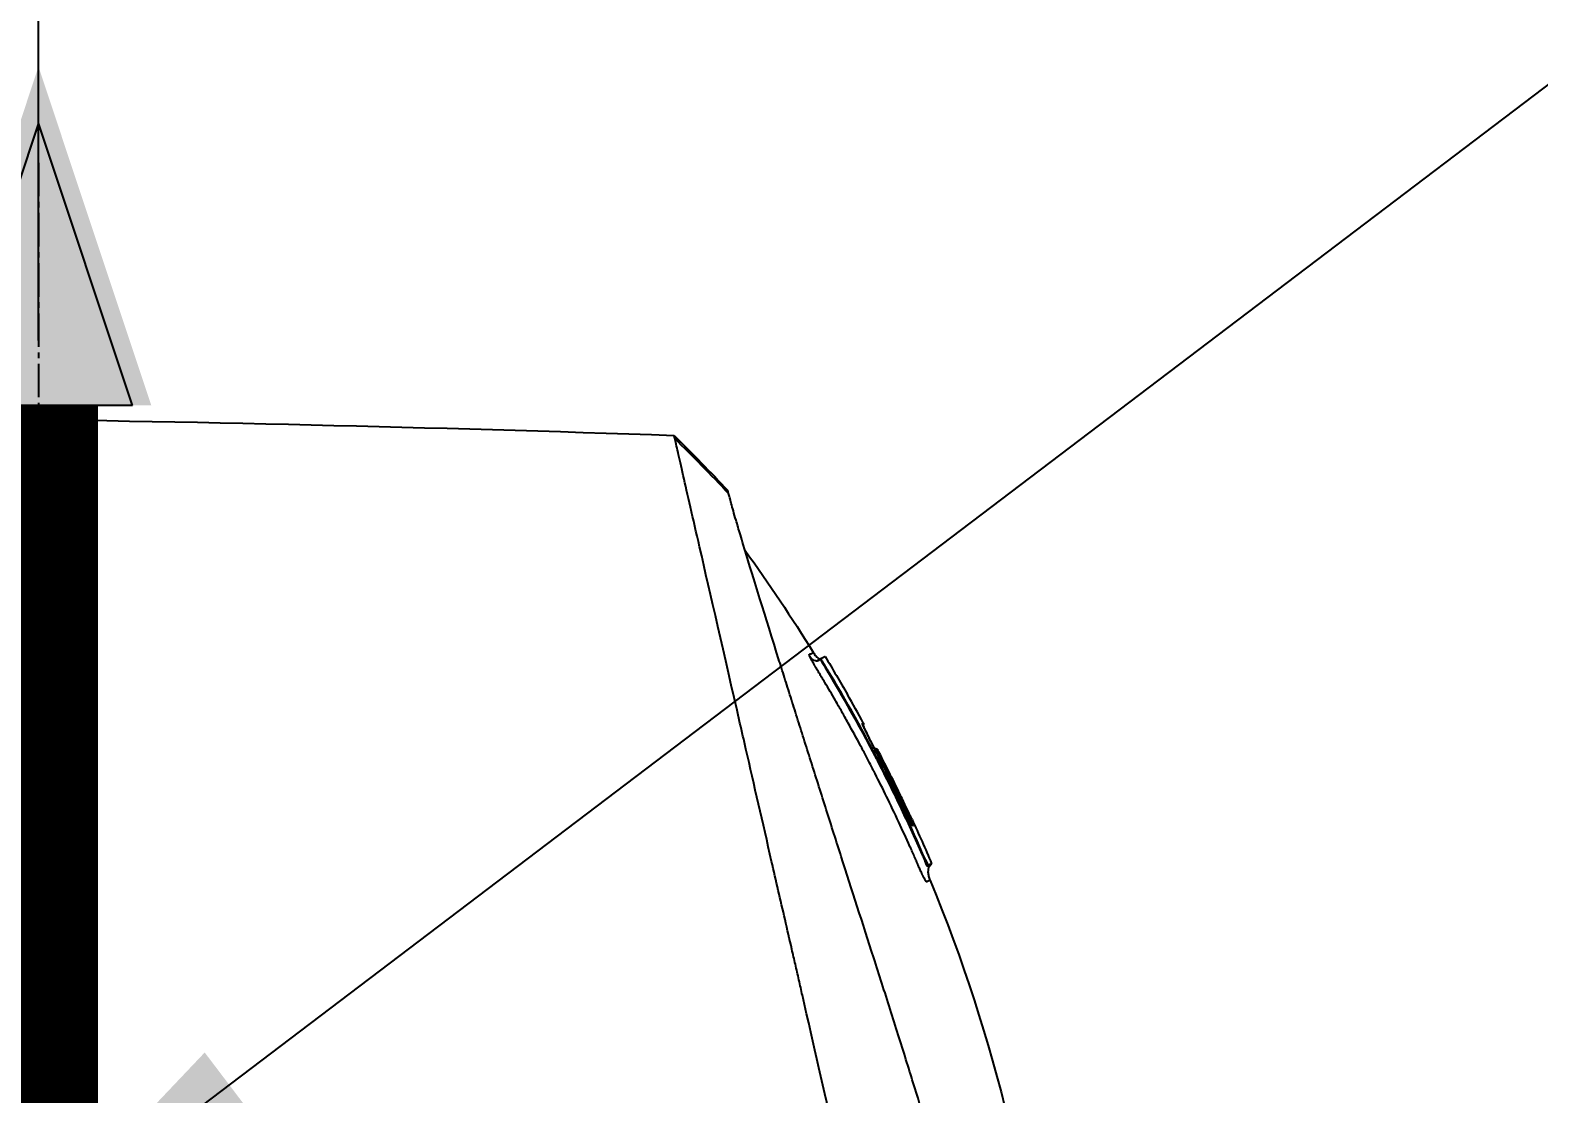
# Model space of a CAD drawing. Header units: millimetres. Extents: x 0 to 4378, y 0 to 2376.
# Drawn here: x 1533.9 to 1610.2, y 1706.3 to 1760 of the extents above; entities that cross this region are included whole.
import ezdxf

# ---------------------------------------------------------------- set-up
doc = ezdxf.new("R2010")
doc.units = ezdxf.units.MM
doc.header["$LTSCALE"] = 0.2
doc.linetypes.add('CENTER2', pattern=[1.125, 0.75, -0.125, 0.125, -0.125])
doc.layers.add('02_Center Line', color=1, linetype='CENTER2')
doc.layers.add('12_Before Rev.Num.', color=5, linetype='Continuous')
doc.styles.add('Rainbow-5.0 Style', font='malgunsl.ttf')
doc.dimstyles.new('Rainbow-5.0 Style', dxfattribs={"dimtxt": 4, "dimasz": 2.5, "dimexe": 1, "dimexo": 1, "dimgap": 1, "dimtad": 1, "dimdsep": 46, "dimtxsty": 'Rainbow-5.0 Style', "dimcen": 0, "dimclrd": 251, "dimclre": 251, "dimclrt": 7, "dimazin": 3, "dimtp": 0.1, "dimtm": 0.1, "dimtfac": 0.61, "dimtmove": 0, "dimatfit": 3, "dimfxl": 1, "dimlwd": -1, "dimlwe": -1, "dimarcsym": 1})

# ---------------------------------------------------------------- blocks, each defined once
blk = doc.blocks.new('*D123')
at = {"color": 251, "linetype": 'ByBlock', "transparency": 16777216}
for p, q in [((1437.646, 1733.632), (1437.646, 1816.218)), ((1534.346, 1744.324), (1534.346, 1816.218)), ((1447.646, 1812.218), (1524.346, 1812.218))]:
    blk.add_line(p, q, dxfattribs=at)
at = {"color": 251, "transparency": 16777216}
for points in [[(1447.646, 1813.885), (1447.646, 1810.551), (1437.646, 1812.218)], [(1524.346, 1813.885), (1524.346, 1810.551), (1534.346, 1812.218)]]:
    blk.add_solid(points, dxfattribs=at)
at = {"layer": 'Defpoints', "color": 0, "transparency": 16777216}
for p in [(1534.346, 1812.218), (1534.346, 1740.324), (1437.646, 1729.632)]:
    blk.add_point(p, dxfattribs=at)
at = {"color": 7, "transparency": 16777216, "insert": (1485.996, 1824.49), "char_height": 16, "attachment_point": 5, "style": 'Rainbow-5.0 Style'}
blk.add_mtext('96.7', dxfattribs=at)
blk = doc.blocks.new('*D124')
at = {"color": 251, "linetype": 'ByBlock', "transparency": 16777216}
for p, q in [((1534.346, 1744.324), (1534.346, 1816.218)), ((1645.046, 1633.624), (1645.046, 1816.218)), ((1544.346, 1812.218), (1635.046, 1812.218))]:
    blk.add_line(p, q, dxfattribs=at)
at = {"color": 251, "transparency": 16777216}
for points in [[(1544.346, 1813.885), (1544.346, 1810.551), (1534.346, 1812.218)], [(1635.046, 1813.885), (1635.046, 1810.551), (1645.046, 1812.218)]]:
    blk.add_solid(points, dxfattribs=at)
at = {"layer": 'Defpoints', "color": 0, "transparency": 16777216}
for p in [(1645.046, 1812.218), (1534.346, 1740.324), (1645.046, 1629.624)]:
    blk.add_point(p, dxfattribs=at)
at = {"color": 7, "transparency": 16777216, "insert": (1589.696, 1824.539), "char_height": 16, "attachment_point": 5, "style": 'Rainbow-5.0 Style'}
blk.add_mtext('110.7', dxfattribs=at)
blk = doc.blocks.new('A$C51789057')
for p, q in [((-75.827, 1134.324), (-75.827, 1134.324)), ((-71.16, 1126.012), (-71.194, 1125.979)), ((-71.193, 1125.979), (-71.16, 1126.013)), ((-71.159, 1126.012), (-71.193, 1125.978)), ((-71.022, 1125.743), (-71.048, 1125.717)), ((-65.912, 1115.794), (-65.884, 1115.822)), ((-65.793, 1115.507), (-65.745, 1115.554)), ((-65.569, 1115.626), (-65.616, 1115.578))]:
    blk.add_line(p, q)
blk.add_arc((-140.536, 1083.654), 81.396, 27.65781, 27.6579)
for centre, major_axis, ratio, start_param, end_param in [((-95.548, 1098.678), (-32.06, 52.728), 0.606634, 5.046093, 5.111834), ((-136.088, 1097.608), (66.267, 26.567), 0.000112, 6.272745, 6.2832), ((-141.201, 1083.3), (18.163, 80.221), 1, 5.435142, 5.455116), ((-137.797, 1095.152), (68.777, 27.589), 0.000111, 6.247961, 6.272996), ((-68.433, 1121.336), (-0.0464, 0.0886), 0.999417, 4.712389, 6.054137), ((-68.348, 1121.345), (-0.128, 0.063), 0.595358, 5.762787, 5.82253), ((-68.347, 1121.345), (-0.128, 0.063), 0.594731, 5.762808, 5.802653), ((-138.546, 1093.276), (70.244, 28.123), 0.00011, 6.248683, 6.273238), ((-140.538, 1083.654), (29.957, 75.794), 1, 5.539461, 5.570301), ((-139.872, 1083.87), (5.444, 80.505), 1, 5.210306, 5.260232), ((-140.169, 1083.788), (-7.051, -80.753), 1, 2.08764, 2.137382), ((-140.783, 1087.786), (74.351, 29.794), 0.000117, 6.228758, 6.247556), ((-65.865, 1115.83), (-0.119, 0.275), 0.0684, 1.569103, 3.139896)]:
    blk.add_ellipse(centre, major_axis=major_axis, ratio=ratio, start_param=start_param, end_param=end_param)
for points in [[(-151.974, 1138.175), (-127.511, 1138.421), (-103.035, 1138.117), (-78.586, 1137.265)], [(-78.586, 1137.265), (-77.658, 1136.355), (-76.751, 1135.424), (-75.864, 1134.474)], [(-74.998, 1131.454), (-73.785, 1129.776), (-72.631, 1128.052), (-71.544, 1126.289)], [(-71.246, 1125.928), (-71.44, 1125.781), (-71.582, 1125.912), (-71.723, 1126.102)], [(-71.201, 1125.971), (-71.2, 1125.971), (-71.2, 1125.971), (-71.199, 1125.971)], [(-71.201, 1125.971), (-71.2, 1125.971), (-71.2, 1125.971), (-71.199, 1125.971)], [(-71.193, 1125.979), (-71.194, 1125.979), (-71.194, 1125.979), (-71.194, 1125.979)], [(-71.192, 1125.97), (-71.191, 1125.97), (-71.191, 1125.97), (-71.191, 1125.97)], [(-71.192, 1125.97), (-71.191, 1125.97), (-71.191, 1125.97), (-71.191, 1125.97)], [(-71.16, 1126.013), (-71.16, 1126.013), (-71.16, 1126.013), (-71.16, 1126.012)], [(-70.955, 1126.094), (-70.569, 1125.46), (-70.191, 1124.82), (-69.822, 1124.175)], [(-71.244, 1125.929), (-71.245, 1125.929), (-71.246, 1125.928), (-71.246, 1125.928)], [(-69.822, 1124.175), (-69.818, 1124.168), (-69.815, 1124.16), (-69.813, 1124.152)], [(-69.062, 1122.724), (-69.055, 1122.71), (-69.051, 1122.693), (-69.052, 1122.676)], [(-68.447, 1121.435), (-68.445, 1121.436), (-68.444, 1121.436), (-68.442, 1121.437)], [(-68.446, 1121.435), (-68.445, 1121.436), (-68.444, 1121.436), (-68.443, 1121.436)], [(-68.313, 1121.153), (-68.313, 1121.153), (-68.313, 1121.153), (-68.313, 1121.153)], [(-68.249, 1121.183), (-68.251, 1121.183), (-68.28, 1121.168), (-68.312, 1121.151)], [(-66.561, 1117.861), (-66.219, 1117.121), (-65.888, 1116.376), (-65.569, 1115.626)], [(-66.542, 1117.536), (-66.543, 1117.537), (-66.543, 1117.539), (-66.544, 1117.54)], [(-65.569, 1115.626), (-65.569, 1115.626), (-65.628, 1115.602), (-65.745, 1115.554)]]:
    blk.add_open_spline(points, degree=3)
for points, knots in [([(-151.974, 1138.175), (-151.974, 1138.175), (-151.909, 1138.111), (-151.656, 1137.857), (-151.466, 1137.668), (-150.721, 1136.922), (-149.992, 1136.193), (-148.808, 1135.009), (-148.53, 1134.731), (-147.905, 1134.106), (-147.554, 1133.755), (-146.205, 1132.406), (-145.108, 1131.31), (-143.611, 1129.812), (-143.292, 1129.493), (-142.218, 1128.419), (-141.441, 1127.642), (-139.78, 1125.981), (-138.892, 1125.094), (-137.511, 1123.712), (-137.033, 1123.234), (-136.049, 1122.251), (-135.543, 1121.744), (-134.501, 1120.702), (-133.964, 1120.166), (-132.271, 1118.473), (-131.096, 1117.297), (-129.287, 1115.488), (-128.661, 1114.862), (-127.375, 1113.577), (-126.715, 1112.917), (-125.361, 1111.562), (-124.666, 1110.868), (-123.613, 1109.814), (-123.256, 1109.457), (-122.153, 1108.354), (-121.404, 1107.605), (-119.024, 1105.225), (-117.382, 1103.583), (-115.334, 1101.535), (-114.932, 1101.133), (-113.992, 1100.194), (-113.455, 1099.656), (-112.563, 1098.764), (-112.236, 1098.438), (-111.802, 1098.004), (-111.74, 1097.941), (-111.601, 1097.802), (-111.529, 1097.73), (-111.204, 1097.405), (-111.009, 1097.21), (-110.656, 1096.858), (-110.56, 1096.761), (-110.274, 1096.476), (-110.128, 1096.329), (-109.819, 1096.02), (-109.666, 1095.868), (-109.414, 1095.615), (-109.313, 1095.514), (-109.123, 1095.324), (-109.041, 1095.243), (-108.844, 1095.046), (-108.738, 1094.94), (-108.54, 1094.741), (-108.45, 1094.652), (-107.094, 1093.296), (-105.83, 1092.031), (-103.762, 1089.963), (-102.957, 1089.158), (-101.387, 1087.589), (-100.622, 1086.823), (-99.491, 1085.693), (-99.124, 1085.325), (-98.023, 1084.224), (-97.292, 1083.493), (-93.831, 1080.032), (-91.16, 1077.362), (-88.463, 1074.664), (-88.326, 1074.527), (-88.053, 1074.254), (-87.918, 1074.119), (-87.647, 1073.848), (-87.512, 1073.713), (-87.271, 1073.473), (-87.164, 1073.366), (-86.512, 1072.714), (-85.972, 1072.173), (-85.288, 1071.489), (-85.137, 1071.338), (-84.856, 1071.058), (-84.727, 1070.928), (-84.466, 1070.668), (-84.336, 1070.538), (-84.041, 1070.243), (-83.877, 1070.078), (-83.557, 1069.758), (-83.402, 1069.603), (-83.073, 1069.275), (-82.901, 1069.102), (-82.651, 1068.852), (-82.572, 1068.774), (-82.383, 1068.584), (-82.271, 1068.472), (-82.029, 1068.231), (-81.9, 1068.101), (-81.585, 1067.786), (-81.399, 1067.601), (-81.019, 1067.221), (-80.825, 1067.027), (-80.242, 1066.443), (-79.857, 1066.058), (-79.388, 1065.59), (-79.3, 1065.501), (-79.071, 1065.273), (-78.933, 1065.134), (-78.647, 1064.848), (-78.501, 1064.702), (-78.201, 1064.402), (-78.046, 1064.248), (-77.741, 1063.943), (-77.591, 1063.792), (-77.298, 1063.499), (-77.156, 1063.357), (-76.74, 1062.941), (-76.47, 1062.671), (-75.956, 1062.157), (-75.711, 1061.913), (-75.247, 1061.449), (-75.027, 1061.229), (-74.411, 1060.613), (-74.027, 1060.229), (-73.341, 1059.543), (-73.035, 1059.236), (-72.491, 1058.692), (-72.25, 1058.451), (-71.823, 1058.025), (-71.635, 1057.836), (-71.38, 1057.581), (-71.304, 1057.506), (-71.093, 1057.294), (-70.963, 1057.164), (-70.626, 1056.828), (-70.437, 1056.638), (-70.027, 1056.228), (-69.84, 1056.041), (-69.653, 1055.854), (-69.606, 1055.807), (-69.559, 1055.761), (-69.548, 1055.749), (-69.532, 1055.734), (-69.529, 1055.73), (-69.529, 1055.73)], [-21.001083, -21.001083, -21.001083, -21.001083, -20.328863, -20.328863, -19.655828, -19.655828, -18.308332, -18.308332, -17.924512, -17.924512, -17.485993, -17.485993, -16.316696, -16.316696, -16.006668, -16.006668, -15.296307, -15.296307, -14.534305, -14.534305, -14.139555, -14.139555, -13.730091, -13.730091, -13.30546, -13.30546, -12.401825, -12.401825, -11.929878, -11.929878, -11.437802, -11.437802, -10.9252, -10.9252, -10.663362, -10.663362, -10.117833, -10.117833, -8.934625, -8.934625, -8.645977, -8.645977, -8.260408, -8.260408, -8.006475, -8.006475, -7.961161, -7.961161, -7.91407, -7.91407, -7.778509, -7.778509, -7.724161, -7.724161, -7.666804, -7.666804, -7.602838, -7.602838, -7.565627, -7.565627, -7.532521, -7.532521, -7.488032, -7.488032, -7.450837, -7.450837, -6.924212, -6.924212, -6.587553, -6.587553, -6.265466, -6.265466, -6.109966, -6.109966, -5.79866, -5.79866, -4.627003, -4.627003, -4.564096, -4.564096, -4.501625, -4.501625, -4.439084, -4.439084, -4.389917, -4.389917, -4.135415, -4.135415, -4.06302, -4.06302, -4.00074, -4.00074, -3.938004, -3.938004, -3.858125, -3.858125, -3.782258, -3.782258, -3.697501, -3.697501, -3.658476, -3.658476, -3.601749, -3.601749, -3.53559, -3.53559, -3.439968, -3.439968, -3.337887, -3.337887, -3.131131, -3.131131, -3.082568, -3.082568, -3.005474, -3.005474, -2.922888, -2.922888, -2.834293, -2.834293, -2.74619, -2.74619, -2.661641, -2.661641, -2.496608, -2.496608, -2.34096, -2.34096, -2.194458, -2.194458, -1.921626, -1.921626, -1.681164, -1.681164, -1.470918, -1.470918, -1.287493, -1.287493, -1.207074, -1.207074, -1.056347, -1.056347, -0.792008, -0.792008, -0.395398, -0.395398, -0.197631, -0.197631, -0.099394, -0.099394, -0.0004, -0.0004, -0.0004, -0.0004]), ([(-78.548, 1137.102), (-78.549, 1137.104), (-78.549, 1137.108), (-78.551, 1137.115), (-78.552, 1137.118), (-78.554, 1137.128), (-78.555, 1137.134), (-78.56, 1137.152), (-78.562, 1137.163), (-78.569, 1137.194), (-78.573, 1137.211), (-78.582, 1137.251), (-78.586, 1137.265), (-78.586, 1137.265)], [0.000006, 0.000006, 0.000006, 0.000006, 0.0077656, 0.0077656, 0.0144608, 0.0144608, 0.0278513, 0.0278513, 0.0546324, 0.0546324, 0.1081958, 0.1081958, 0.211017, 0.211017, 0.211017, 0.211017]), ([(-65.422, 1079.811), (-65.542, 1080.345), (-65.657, 1080.863), (-65.915, 1081.996), (-66.056, 1082.595), (-66.331, 1083.778), (-66.615, 1085.09), (-67.239, 1087.751), (-67.399, 1088.411), (-67.599, 1089.3), (-67.652, 1089.54), (-67.76, 1090.025), (-67.82, 1090.29), (-67.964, 1090.917), (-68.052, 1091.297), (-68.167, 1091.798), (-68.197, 1091.927), (-68.334, 1092.529), (-68.446, 1093.022), (-68.742, 1094.311), (-68.927, 1095.117), (-69.931, 1099.499), (-70.962, 1103.944), (-72.157, 1109.235), (-72.215, 1109.492), (-72.336, 1110.022), (-72.397, 1110.287), (-72.515, 1110.799), (-72.574, 1111.052), (-72.865, 1112.309), (-73.093, 1113.3), (-73.43, 1114.772), (-73.542, 1115.262), (-74.105, 1117.713), (-74.541, 1119.613), (-75.055, 1121.861), (-75.155, 1122.298), (-76.058, 1126.244), (-76.749, 1129.257), (-77.631, 1133.101), (-77.91, 1134.314), (-78.226, 1135.706), (-78.313, 1136.094), (-78.456, 1136.718), (-78.514, 1136.957), (-78.548, 1137.102)], [0, 0, 0, 0, 0.224226, 0.224226, 0.438481, 0.438481, 0.643813, 0.643813, 0.718212, 0.718212, 0.74576, 0.74576, 0.776284, 0.776284, 0.820204, 0.820204, 0.834927, 0.834927, 0.896521, 0.896521, 0.995652, 0.995652, 1.428405, 1.428405, 1.450296, 1.450296, 1.471663, 1.471663, 1.492327, 1.492327, 1.574835, 1.574835, 1.616316, 1.616316, 1.784634, 1.784634, 1.826029, 1.826029, 2.164003, 2.164003, 2.373598, 2.373598, 2.479923, 2.479923, 2.586935, 2.586935, 2.586935, 2.586935]), ([(-152.164, 1136.385), (-152.164, 1136.385), (-152.164, 1136.385), (-151.403, 1135.623), (-150.959, 1135.18), (-150.225, 1134.446), (-150.052, 1134.273), (-148.408, 1132.628), (-146.353, 1130.574), (-143.271, 1127.492), (-142.56, 1126.781), (-140.082, 1124.303), (-138.203, 1122.424), (-135.199, 1119.42), (-134.121, 1118.342), (-131.858, 1116.079), (-130.668, 1114.888), (-128.15, 1112.371), (-126.819, 1111.04), (-124.014, 1108.235), (-122.536, 1106.757), (-120.275, 1104.495), (-119.5, 1103.72), (-117.419, 1101.64), (-116.109, 1100.33), (-114.481, 1098.702), (-114.156, 1098.376), (-113.622, 1097.842), (-113.424, 1097.645), (-113.014, 1097.234), (-112.855, 1097.076), (-112.514, 1096.735), (-112.334, 1096.555), (-111.998, 1096.218), (-111.842, 1096.062), (-111.404, 1095.624), (-111.123, 1095.343), (-110.763, 1094.983), (-110.684, 1094.905), (-110.514, 1094.735), (-110.425, 1094.645), (-110.115, 1094.335), (-109.961, 1094.181), (-109.362, 1093.582), (-108.953, 1093.174), (-106.898, 1091.118), (-105.24, 1089.461), (-102.837, 1087.057), (-102.076, 1086.297), (-99.862, 1084.083), (-98.415, 1082.635), (-95.674, 1079.894), (-94.375, 1078.595), (-92.507, 1076.728), (-91.924, 1076.144), (-90.214, 1074.434), (-89.099, 1073.32), (-86.997, 1071.217), (-86.005, 1070.225), (-84.145, 1068.365), (-83.271, 1067.491), (-82.032, 1066.253), (-81.646, 1065.866), (-80.91, 1065.13), (-80.559, 1064.779), (-79.567, 1063.787), (-78.944, 1063.165), (-77.82, 1062.04), (-77.313, 1061.533), (-75.983, 1060.203), (-75.206, 1059.426), (-74.259, 1058.479), (-74.013, 1058.233), (-73.374, 1057.594), (-73.01, 1057.23), (-72.214, 1056.434), (-71.846, 1056.066), (-71.534, 1055.754), (-71.479, 1055.699), (-71.362, 1055.582), (-71.309, 1055.529), (-71.237, 1055.457), (-71.22, 1055.44), (-71.22, 1055.44)], [-15.738203, -15.738203, -15.738203, -15.738203, -14.793481, -14.793481, -14.173934, -14.173934, -13.996984, -13.996984, -12.579476, -12.579476, -12.176243, -12.176243, -11.215253, -11.215253, -10.695697, -10.695697, -10.142358, -10.142358, -9.539575, -9.539575, -8.883963, -8.883963, -8.543526, -8.543526, -7.972636, -7.972636, -7.829924, -7.829924, -7.73886, -7.73886, -7.680875, -7.680875, -7.616244, -7.616244, -7.560081, -7.560081, -7.459116, -7.459116, -7.430908, -7.430908, -7.397967, -7.397967, -7.318024, -7.318024, -7.146824, -7.146824, -6.455961, -6.455961, -6.135134, -6.135134, -5.518203, -5.518203, -4.951279, -4.951279, -4.691225, -4.691225, -4.182012, -4.182012, -3.710062, -3.710062, -3.272291, -3.272291, -3.069642, -3.069642, -2.879581, -2.879581, -2.522736, -2.522736, -2.208798, -2.208798, -1.659444, -1.659444, -1.453529, -1.453529, -1.091939, -1.091939, -0.546675, -0.546675, -0.410051, -0.410051, -0.205023, -0.205023, 0, 0, 0, 0]), ([(-75.827, 1134.324), (-75.85, 1134.416), (-75.862, 1134.466), (-75.864, 1134.473), (-75.864, 1134.474), (-75.864, 1134.474), (-75.864, 1134.474)], [0.0004854, 0.0004854, 0.0004854, 0.0004854, 0.914072, 0.914072, 0.914072, 0.9966486, 0.9966486, 0.9966486, 0.9966486]), ([(-61.893, 1089.644), (-62.081, 1090.25), (-62.277, 1090.887), (-62.683, 1092.201), (-62.894, 1092.882), (-63.544, 1094.986), (-64.002, 1096.47), (-64.794, 1099.034), (-65.118, 1100.084), (-65.536, 1101.439), (-65.626, 1101.728), (-65.758, 1102.156), (-65.803, 1102.303), (-66.066, 1103.156), (-66.286, 1103.868), (-66.623, 1104.955), (-66.743, 1105.344), (-66.995, 1106.155), (-67.125, 1106.571), (-67.391, 1107.416), (-67.527, 1107.848), (-67.804, 1108.716), (-67.943, 1109.152), (-68.22, 1110.015), (-68.358, 1110.445), (-69.058, 1112.618), (-69.605, 1114.327), (-70.26, 1116.379), (-70.385, 1116.771), (-70.766, 1117.967), (-71.019, 1118.76), (-71.512, 1120.312), (-71.753, 1121.073), (-72.102, 1122.174), (-72.215, 1122.532), (-72.437, 1123.234), (-72.546, 1123.578), (-72.758, 1124.25), (-72.863, 1124.583), (-73.068, 1125.235), (-73.171, 1125.562), (-73.313, 1126.015), (-73.359, 1126.16), (-74.105, 1128.539), (-74.676, 1130.383), (-75.139, 1131.922), (-75.188, 1132.085), (-75.316, 1132.512), (-75.389, 1132.761), (-75.552, 1133.32), (-75.632, 1133.601), (-75.725, 1133.937), (-75.751, 1134.035), (-75.796, 1134.201), (-75.813, 1134.27), (-75.827, 1134.324)], [0.00002, 0.00002, 0.00002, 0.00002, 0.259158, 0.259158, 0.518708, 0.518708, 1.038075, 1.038075, 1.384705, 1.384705, 1.477831, 1.477831, 1.526561, 1.526561, 1.759973, 1.759973, 1.890971, 1.890971, 2.029156, 2.029156, 2.171186, 2.171186, 2.316283, 2.316283, 2.460898, 2.460898, 3.049329, 3.049329, 3.189055, 3.189055, 3.478614, 3.478614, 3.769885, 3.769885, 3.913253, 3.913253, 4.056001, 4.056001, 4.19686, 4.19686, 4.341119, 4.341119, 4.411312, 4.411312, 5.498875, 5.498875, 5.634552, 5.634552, 5.872375, 5.872375, 6.229939, 6.229939, 6.408513, 6.408513, 6.587137, 6.587137, 6.587137, 6.587137]), ([(-71.723, 1126.102), (-71.734, 1126.129), (-71.742, 1126.151), (-71.747, 1126.168), (-71.751, 1126.18), (-71.753, 1126.194), (-71.752, 1126.198), (-71.752, 1126.2), (-71.752, 1126.201), (-71.751, 1126.202), (-71.751, 1126.204), (-71.748, 1126.205), (-71.744, 1126.207), (-71.74, 1126.209), (-71.733, 1126.211), (-71.728, 1126.213), (-71.728, 1126.214), (-71.727, 1126.214), (-71.726, 1126.214), (-71.71, 1126.221), (-71.695, 1126.227), (-71.68, 1126.233), (-71.68, 1126.233), (-71.679, 1126.234), (-71.679, 1126.234), (-71.649, 1126.246), (-71.626, 1126.255), (-71.605, 1126.264), (-71.605, 1126.264), (-71.604, 1126.264), (-71.604, 1126.264), (-71.563, 1126.281), (-71.543, 1126.289), (-71.544, 1126.289)], [0, 0, 0, 0, 0.03125, 0.03125, 0.03125, 0.0538826, 0.0538826, 0.0538826, 0.0625, 0.0625, 0.0625, 0.09375, 0.09375, 0.09375, 0.1203995, 0.1203995, 0.1203995, 0.125, 0.125, 0.125, 0.2456137, 0.2456137, 0.2456137, 0.25, 0.25, 0.25, 0.4970952, 0.4970952, 0.4970952, 0.5, 0.5, 0.5, 0.9987798, 0.9987798, 0.9987798, 0.9987798]), ([(-66.627, 1116.411), (-66.64, 1116.44), (-66.654, 1116.47), (-66.667, 1116.501), (-66.855, 1116.921), (-67.042, 1117.329), (-67.227, 1117.725), (-67.437, 1118.175), (-67.645, 1118.609), (-67.851, 1119.029), (-67.872, 1119.071), (-67.893, 1119.114), (-67.913, 1119.156), (-68.111, 1119.557), (-68.306, 1119.945), (-68.498, 1120.321), (-68.505, 1120.333), (-68.511, 1120.345), (-68.517, 1120.358), (-68.617, 1120.551), (-68.715, 1120.741), (-68.813, 1120.928), (-68.911, 1121.115), (-68.988, 1121.262), (-69.104, 1121.479), (-69.123, 1121.514), (-69.141, 1121.549), (-69.16, 1121.585), (-69.372, 1121.98), (-69.58, 1122.36), (-69.784, 1122.727), (-69.897, 1122.931), (-70.003, 1123.12), (-70.111, 1123.31), (-70.214, 1123.492), (-70.319, 1123.675), (-70.435, 1123.876), (-70.616, 1124.189), (-70.789, 1124.484), (-70.964, 1124.778), (-71.019, 1124.871), (-71.075, 1124.965), (-71.131, 1125.058), (-71.148, 1125.086), (-71.165, 1125.114), (-71.182, 1125.142), (-71.218, 1125.203), (-71.255, 1125.263), (-71.292, 1125.324), (-71.31, 1125.354), (-71.328, 1125.384), (-71.347, 1125.415), (-71.365, 1125.445), (-71.383, 1125.475), (-71.401, 1125.505), (-71.429, 1125.552), (-71.456, 1125.598), (-71.482, 1125.643), (-71.49, 1125.657), (-71.498, 1125.67), (-71.505, 1125.684), (-71.522, 1125.713), (-71.538, 1125.741), (-71.553, 1125.768), (-71.568, 1125.796), (-71.583, 1125.823), (-71.597, 1125.849), (-71.625, 1125.901), (-71.65, 1125.948), (-71.671, 1125.991), (-71.682, 1126.012), (-71.691, 1126.032), (-71.7, 1126.051), (-71.709, 1126.07), (-71.716, 1126.087), (-71.723, 1126.102)], [0.7479366, 0.7479366, 0.7479366, 0.7479366, 0.75, 0.75, 0.75, 0.7778267, 0.7778267, 0.7778267, 0.8093257, 0.8093257, 0.8093257, 0.8125, 0.8125, 0.8125, 0.8427642, 0.8427642, 0.8427642, 0.84375, 0.84375, 0.84375, 0.859375, 0.859375, 0.859375, 0.875, 0.875, 0.875, 0.8775605, 0.8775605, 0.8775605, 0.90625, 0.90625, 0.90625, 0.9222304, 0.9222304, 0.9222304, 0.9375, 0.9375, 0.9375, 0.9612141, 0.9612141, 0.9612141, 0.96875, 0.96875, 0.96875, 0.9710053, 0.9710053, 0.9710053, 0.9758787, 0.9758787, 0.9758787, 0.9783012, 0.9783012, 0.9783012, 0.9807089, 0.9807089, 0.9807089, 0.984375, 0.984375, 0.984375, 0.9854706, 0.9854706, 0.9854706, 0.987866, 0.987866, 0.987866, 0.9902844, 0.9902844, 0.9902844, 0.9951532, 0.9951532, 0.9951532, 0.9975841, 0.9975841, 0.9975841, 1, 1, 1, 1]), ([(-71.544, 1126.289), (-71.504, 1126.225), (-71.461, 1126.163), (-71.384, 1126.076), (-71.355, 1126.048), (-71.305, 1126.011), (-71.286, 1126), (-71.245, 1125.981), (-71.223, 1125.974), (-71.201, 1125.971)], [0, 0, 0, 0, 0.02258203, 0.02258203, 0.03469022, 0.03469022, 0.04122013, 0.04122013, 0.04814985, 0.04814985, 0.04814985, 0.04814985]), ([(-71.244, 1125.929), (-71.243, 1125.931), (-71.242, 1125.931), (-71.241, 1125.932), (-71.24, 1125.932), (-71.239, 1125.933), (-71.239, 1125.934), (-71.235, 1125.937), (-71.234, 1125.937), (-71.232, 1125.939), (-71.232, 1125.94), (-71.23, 1125.942), (-71.228, 1125.943), (-71.225, 1125.946), (-71.223, 1125.947), (-71.218, 1125.952), (-71.215, 1125.955), (-71.206, 1125.964), (-71.199, 1125.971), (-71.193, 1125.977)], [0, 0, 0, 0, 0.00151742, 0.00151742, 0.00360162, 0.00360162, 0.00673678, 0.00673678, 0.00750517, 0.00750517, 0.00793459, 0.00793459, 0.00858773, 0.00858773, 0.00933242, 0.00933242, 0.01063875, 0.01063875, 0.0133516, 0.0133516, 0.0133516, 0.0133516]), ([(-71.048, 1125.717), (-71.049, 1125.718), (-71.114, 1125.827), (-71.157, 1125.904), (-71.201, 1125.981), (-71.193, 1125.976), (-71.193, 1125.977), (-71.193, 1125.977), (-71.193, 1125.978), (-71.193, 1125.978)], [0, 0, 0, 0, 0.25, 0.25, 0.25, 0.5, 0.5, 0.5, 0.8413673, 0.8413673, 0.8413673, 0.8413673]), ([(-71.19, 1125.98), (-71.19, 1125.98), (-71.191, 1125.98), (-71.191, 1125.98), (-71.192, 1125.98), (-71.193, 1125.979), (-71.193, 1125.979)], [0.991768515, 0.991768515, 0.991768515, 0.991768515, 0.994389726, 0.994389726, 0.994389726, 0.999999981, 0.999999981, 0.999999981, 0.999999981]), ([(-71.022, 1125.743), (-71.031, 1125.758), (-71.039, 1125.772), (-71.056, 1125.8), (-71.064, 1125.814), (-71.081, 1125.844), (-71.091, 1125.861), (-71.109, 1125.895), (-71.118, 1125.912), (-71.133, 1125.942), (-71.14, 1125.956), (-71.151, 1125.981), (-71.155, 1125.991), (-71.16, 1126.007), (-71.16, 1126.011), (-71.158, 1126.012)], [-0.04708138, -0.04708138, -0.04708138, -0.04708138, -0.04206155, -0.04206155, -0.03717867, -0.03717867, -0.03071828, -0.03071828, -0.02354661, -0.02354661, -0.01630299, -0.01630299, -0.00841386, -0.00841386, -0.00000018, -0.00000018, -0.00000018, -0.00000018]), ([(-71.158, 1126.012), (-71.089, 1126.04), (-71.037, 1126.061), (-70.971, 1126.088), (-70.955, 1126.094), (-70.955, 1126.094)], [-1.1132476, -1.1132476, -1.1132476, -1.1132476, -0.8232096, -0.8232096, -0.5570818, -0.5570818, -0.5570818, -0.5570818]), ([(-71.354, 1125.882), (-71.334, 1125.885), (-71.337, 1125.885), (-71.316, 1125.891), (-71.305, 1125.895), (-71.286, 1125.904), (-71.278, 1125.908), (-71.263, 1125.916), (-71.257, 1125.92), (-71.251, 1125.924), (-71.25, 1125.925), (-71.249, 1125.926)], [0.52832193, 0.52832193, 0.52832193, 0.52832193, 0.53209035, 0.53209035, 0.53743011, 0.53743011, 0.54236687, 0.54236687, 0.54966044, 0.54966044, 0.55344035, 0.55344035, 0.55344035, 0.55344035]), ([(-68.509, 1121.23), (-68.611, 1121.425), (-68.714, 1121.619), (-68.818, 1121.813), (-69.11, 1122.359), (-69.408, 1122.899), (-69.712, 1123.437), (-69.974, 1123.901), (-70.24, 1124.362), (-70.512, 1124.821), (-70.579, 1124.935), (-70.647, 1125.05), (-70.716, 1125.164), (-70.75, 1125.221), (-70.784, 1125.278), (-70.818, 1125.336), (-70.836, 1125.364), (-70.853, 1125.393), (-70.87, 1125.421), (-70.887, 1125.45), (-70.904, 1125.478), (-70.922, 1125.507), (-70.956, 1125.564), (-70.991, 1125.62), (-71.025, 1125.678), (-71.033, 1125.691), (-71.04, 1125.704), (-71.048, 1125.717)], [0.5421635, 0.5421635, 0.5421635, 0.5421635, 0.6006248, 0.6006248, 0.6006248, 0.7652776, 0.7652776, 0.7652776, 0.9072115, 0.9072115, 0.9072115, 0.942695, 0.942695, 0.942695, 0.9604367, 0.9604367, 0.9604367, 0.9693076, 0.9693076, 0.9693076, 0.9781784, 0.9781784, 0.9781784, 0.9959202, 0.9959202, 0.9959202, 1, 1, 1, 1]), ([(-65.884, 1115.822), (-66.624, 1117.534), (-67.424, 1119.218), (-69.138, 1122.527), (-70.051, 1124.149), (-71.022, 1125.743)], [-1.119586, -1.119586, -1.119586, -1.119586, -0.560022, -0.560022, -0.000001, -0.000001, -0.000001, -0.000001]), ([(-68.313, 1121.153), (-68.366, 1121.254), (-68.418, 1121.355), (-68.469, 1121.455), (-68.52, 1121.554), (-68.569, 1121.651), (-68.617, 1121.745), (-68.664, 1121.839), (-68.709, 1121.93), (-68.751, 1122.015), (-68.792, 1122.1), (-68.831, 1122.179), (-68.866, 1122.252), (-68.9, 1122.325), (-68.931, 1122.392), (-68.958, 1122.449), (-68.984, 1122.507), (-69.005, 1122.556), (-69.022, 1122.596), (-69.039, 1122.637), (-69.051, 1122.668), (-69.058, 1122.69), (-69.065, 1122.711), (-69.066, 1122.722), (-69.062, 1122.724)], [0, 0, 0, 0, 0.125, 0.125, 0.125, 0.25, 0.25, 0.25, 0.375, 0.375, 0.375, 0.499999, 0.499999, 0.499999, 0.625, 0.625, 0.625, 0.75, 0.75, 0.75, 0.875, 0.875, 0.875, 1, 1, 1, 1]), ([(-69.055, 1122.686), (-69.055, 1122.686), (-69.054, 1122.685), (-69.053, 1122.679), (-69.05, 1122.669), (-69.035, 1122.628), (-69.018, 1122.586), (-68.963, 1122.46), (-68.919, 1122.364), (-68.81, 1122.135), (-68.742, 1121.998), (-68.595, 1121.703), (-68.514, 1121.541), (-68.391, 1121.304), (-68.352, 1121.228), (-68.313, 1121.153)], [0.0215989, 0.0215989, 0.0215989, 0.0215989, 0.0268979, 0.0268979, 0.0450464, 0.0450464, 0.0826977, 0.0826977, 0.1357171, 0.1357171, 0.1905511, 0.1905511, 0.2462106, 0.2462106, 0.271571, 0.271571, 0.271571, 0.271571]), ([(-69.023, 1122.74), (-69.022, 1122.738), (-69.021, 1122.736), (-69.016, 1122.724), (-69.013, 1122.713), (-69.012, 1122.691), (-69.013, 1122.68), (-69.017, 1122.66), (-69.02, 1122.651), (-69.027, 1122.637), (-69.03, 1122.632), (-69.034, 1122.627)], [-0.00087938, -0.00087938, -0.00087938, -0.00087938, 0, 0, 0.00436612, 0.00436612, 0.00867322, 0.00867322, 0.01202355, 0.01202355, 0.01404809, 0.01404809, 0.01404809, 0.01404809]), ([(-68.441, 1121.438), (-68.437, 1121.439), (-68.434, 1121.44), (-68.43, 1121.441), (-68.429, 1121.441), (-68.428, 1121.441)], [0, 0, 0, 0, 0.001054427, 0.001054427, 0.001327245, 0.001327245, 0.001327245, 0.001327245]), ([(-68.44, 1121.438), (-68.433, 1121.44), (-68.426, 1121.442), (-68.411, 1121.444), (-68.403, 1121.444), (-68.38, 1121.443), (-68.364, 1121.44), (-68.34, 1121.43), (-68.331, 1121.425), (-68.316, 1121.413), (-68.31, 1121.406), (-68.306, 1121.398)], [-0.01932859, -0.01932859, -0.01932859, -0.01932859, -0.01686752, -0.01686752, -0.01403596, -0.01403596, -0.0080494, -0.0080494, -0.00399872, -0.00399872, -0.00001431, -0.00001431, -0.00001431, -0.00001431]), ([(-68.344, 1121.383), (-68.345, 1121.382), (-68.345, 1121.381), (-68.344, 1121.38), (-68.344, 1121.379), (-68.344, 1121.378), (-68.344, 1121.378), (-68.343, 1121.376), (-68.342, 1121.373), (-68.341, 1121.371), (-68.341, 1121.37), (-68.34, 1121.369), (-68.34, 1121.368), (-68.338, 1121.364), (-68.337, 1121.361), (-68.335, 1121.357), (-68.333, 1121.353), (-68.331, 1121.349), (-68.33, 1121.344), (-68.328, 1121.34), (-68.326, 1121.336), (-68.324, 1121.332), (-68.322, 1121.328), (-68.32, 1121.323), (-68.318, 1121.319), (-68.313, 1121.31), (-68.309, 1121.302), (-68.305, 1121.293), (-68.301, 1121.285), (-68.297, 1121.277), (-68.293, 1121.27), (-68.279, 1121.241), (-68.265, 1121.212), (-68.249, 1121.183)], [0, 0, 0, 0, 0.046422, 0.046422, 0.046422, 0.063135, 0.063135, 0.063135, 0.11053, 0.11053, 0.11053, 0.12627, 0.12627, 0.12627, 0.18889, 0.18889, 0.18889, 0.251509, 0.251509, 0.251509, 0.313558, 0.313558, 0.313558, 0.37668, 0.37668, 0.37668, 0.501837, 0.501837, 0.501837, 0.609274, 0.609274, 0.609274, 1, 1, 1, 1]), ([(-67.024, 1118.252), (-67.212, 1118.65), (-67.405, 1119.048), (-67.6, 1119.443), (-67.794, 1119.838), (-67.992, 1120.23), (-68.195, 1120.625), (-68.298, 1120.826), (-68.403, 1121.028), (-68.509, 1121.23)], [0.2429801, 0.2429801, 0.2429801, 0.2429801, 0.362195, 0.362195, 0.362195, 0.4814099, 0.4814099, 0.4814099, 0.5421635, 0.5421635, 0.5421635, 0.5421635]), ([(-66.819, 1118.408), (-66.82, 1118.411), (-66.821, 1118.413), (-66.822, 1118.415), (-66.844, 1118.46), (-66.866, 1118.507), (-66.889, 1118.554), (-66.934, 1118.649), (-66.981, 1118.747), (-67.029, 1118.848), (-67.078, 1118.948), (-67.127, 1119.051), (-67.177, 1119.153)], [0.6844931, 0.6844931, 0.6844931, 0.6844931, 0.6875004, 0.6875004, 0.6875004, 0.7500001, 0.7500001, 0.7500001, 0.8750003, 0.8750003, 0.8750003, 1, 1, 1, 1]), ([(-66.561, 1117.861), (-66.587, 1117.915), (-66.615, 1117.977), (-66.647, 1118.044), (-66.681, 1118.117), (-66.719, 1118.197), (-66.759, 1118.283), (-66.779, 1118.323), (-66.799, 1118.365), (-66.819, 1118.408)], [0.3844965, 0.3844965, 0.3844965, 0.3844965, 0.5000001, 0.5000001, 0.5000001, 0.6250007, 0.6250007, 0.6250007, 0.6844931, 0.6844931, 0.6844931, 0.6844931]), ([(-65.912, 1115.794), (-65.918, 1115.81), (-65.925, 1115.825), (-65.932, 1115.841), (-65.938, 1115.856), (-65.944, 1115.87), (-65.951, 1115.884), (-65.988, 1115.971), (-66.026, 1116.058), (-66.064, 1116.144), (-66.086, 1116.195), (-66.108, 1116.245), (-66.131, 1116.296), (-66.153, 1116.346), (-66.175, 1116.397), (-66.197, 1116.447), (-66.287, 1116.649), (-66.377, 1116.85), (-66.468, 1117.051), (-66.65, 1117.453), (-66.835, 1117.853), (-67.024, 1118.252)], [0.0000001, 0.0000001, 0.0000001, 0.0000001, 0.0045503, 0.0045503, 0.0045503, 0.0087839, 0.0087839, 0.0087839, 0.034354, 0.034354, 0.034354, 0.0492559, 0.0492559, 0.0492559, 0.0641577, 0.0641577, 0.0641577, 0.1237652, 0.1237652, 0.1237652, 0.2429801, 0.2429801, 0.2429801, 0.2429801]), ([(-66.576, 1117.609), (-66.573, 1117.609), (-66.569, 1117.609), (-66.549, 1117.607), (-66.531, 1117.602), (-66.508, 1117.59), (-66.501, 1117.586), (-66.487, 1117.573), (-66.482, 1117.567), (-66.479, 1117.561)], [0.00340224, 0.00340224, 0.00340224, 0.00340224, 0.00434697, 0.00434697, 0.00936629, 0.00936629, 0.01210725, 0.01210725, 0.01541578, 0.01541578, 0.01541578, 0.01541578]), ([(-66.031, 1115.066), (-66.037, 1115.079), (-66.044, 1115.092), (-66.05, 1115.106), (-66.057, 1115.119), (-66.063, 1115.133), (-66.07, 1115.147), (-66.083, 1115.175), (-66.096, 1115.204), (-66.11, 1115.234), (-66.138, 1115.294), (-66.165, 1115.355), (-66.192, 1115.418), (-66.206, 1115.448), (-66.219, 1115.479), (-66.233, 1115.511), (-66.243, 1115.535), (-66.254, 1115.559), (-66.264, 1115.583), (-66.266, 1115.589), (-66.269, 1115.594), (-66.271, 1115.599), (-66.293, 1115.649), (-66.314, 1115.699), (-66.336, 1115.749), (-66.353, 1115.787), (-66.369, 1115.826), (-66.387, 1115.866), (-66.47, 1116.056), (-66.541, 1116.217), (-66.627, 1116.411)], [0.71415673, 0.71415673, 0.71415673, 0.71415673, 0.71531044, 0.71531044, 0.71531044, 0.7164591, 0.7164591, 0.7164591, 0.71875, 0.71875, 0.71875, 0.72340425, 0.72340425, 0.72340425, 0.72567726, 0.72567726, 0.72567726, 0.72744673, 0.72744673, 0.72744673, 0.72785169, 0.72785169, 0.72785169, 0.73155671, 0.73155671, 0.73155671, 0.734375, 0.734375, 0.734375, 0.74793659, 0.74793659, 0.74793659, 0.74793659]), ([(-65.793, 1115.507), (-65.794, 1115.507), (-65.795, 1115.507), (-65.797, 1115.51), (-65.799, 1115.512), (-65.8, 1115.516), (-65.802, 1115.52), (-65.805, 1115.525), (-65.808, 1115.532), (-65.811, 1115.541), (-65.814, 1115.549), (-65.818, 1115.559), (-65.822, 1115.569), (-65.833, 1115.597), (-65.845, 1115.632), (-65.859, 1115.67), (-65.87, 1115.697), (-65.882, 1115.725), (-65.894, 1115.754), (-65.9, 1115.767), (-65.906, 1115.781), (-65.912, 1115.794)], [0, 0, 0, 0, 0.113476, 0.113476, 0.113476, 0.199772, 0.199772, 0.199772, 0.314498, 0.314498, 0.314498, 0.426157, 0.426157, 0.426157, 0.710514, 0.710514, 0.710514, 0.908214, 0.908214, 0.908214, 1, 1, 1, 1]), ([(-65.616, 1115.578), (-65.616, 1115.578), (-65.621, 1115.577), (-65.629, 1115.573), (-65.638, 1115.569), (-65.652, 1115.564), (-65.669, 1115.557), (-65.687, 1115.55), (-65.709, 1115.541), (-65.735, 1115.53), (-65.742, 1115.527), (-65.749, 1115.525), (-65.756, 1115.522), (-65.76, 1115.52), (-65.763, 1115.519), (-65.767, 1115.517), (-65.771, 1115.516), (-65.775, 1115.514), (-65.778, 1115.513), (-65.782, 1115.511), (-65.786, 1115.509), (-65.79, 1115.508), (-65.791, 1115.508), (-65.792, 1115.507), (-65.793, 1115.507)], [0.5025465, 0.5025465, 0.5025465, 0.5025465, 0.636912, 0.636912, 0.636912, 0.773829, 0.773829, 0.773829, 0.9107426, 0.9107426, 0.9107426, 0.944971, 0.944971, 0.944971, 0.9620852, 0.9620852, 0.9620852, 0.9791994, 0.9791994, 0.9791994, 0.9963136, 0.9963136, 0.9963136, 0.9999006, 0.9999006, 0.9999006, 0.9999006]), ([(-65.616, 1115.578), (-65.624, 1115.571), (-65.631, 1115.563), (-65.659, 1115.531), (-65.678, 1115.504), (-65.716, 1115.436), (-65.732, 1115.392), (-65.752, 1115.298), (-65.756, 1115.248), (-65.751, 1115.133), (-65.74, 1115.068), (-65.705, 1114.93), (-65.679, 1114.857), (-65.649, 1114.786)], [0, 0, 0, 0, 0.00322247, 0.00322247, 0.01294094, 0.01294094, 0.02668578, 0.02668578, 0.04171585, 0.04171585, 0.0612094, 0.0612094, 0.08437824, 0.08437824, 0.08437824, 0.08437824]), ([(-65.883, 1114.783), (-65.885, 1114.786), (-65.887, 1114.789), (-65.889, 1114.793), (-65.897, 1114.807), (-65.906, 1114.822), (-65.915, 1114.839), (-65.934, 1114.873), (-65.955, 1114.912), (-65.978, 1114.957), (-65.989, 1114.98), (-66.001, 1115.003), (-66.013, 1115.028), (-66.019, 1115.04), (-66.025, 1115.053), (-66.031, 1115.066)], [0.703125, 0.703125, 0.703125, 0.703125, 0.70373263, 0.70373263, 0.70373263, 0.70603388, 0.70603388, 0.70603388, 0.71067629, 0.71067629, 0.71067629, 0.71299904, 0.71299904, 0.71299904, 0.71415673, 0.71415673, 0.71415673, 0.71415673]), ([(-65.649, 1114.786), (-65.649, 1114.786), (-65.654, 1114.783), (-65.664, 1114.78), (-65.67, 1114.777), (-65.677, 1114.774), (-65.685, 1114.771), (-65.692, 1114.768), (-65.7, 1114.765), (-65.709, 1114.761), (-65.716, 1114.758), (-65.725, 1114.755), (-65.734, 1114.751), (-65.744, 1114.747), (-65.755, 1114.742), (-65.767, 1114.737), (-65.773, 1114.735), (-65.778, 1114.733), (-65.784, 1114.731), (-65.785, 1114.73), (-65.786, 1114.73), (-65.786, 1114.73), (-65.79, 1114.728), (-65.793, 1114.727), (-65.797, 1114.726), (-65.8, 1114.724), (-65.801, 1114.724), (-65.807, 1114.722), (-65.812, 1114.72), (-65.817, 1114.718), (-65.82, 1114.717), (-65.821, 1114.717), (-65.822, 1114.716), (-65.822, 1114.716), (-65.824, 1114.715), (-65.825, 1114.715), (-65.826, 1114.715), (-65.827, 1114.715), (-65.827, 1114.714), (-65.829, 1114.714), (-65.83, 1114.714), (-65.832, 1114.715), (-65.835, 1114.717), (-65.836, 1114.717), (-65.836, 1114.718), (-65.837, 1114.718), (-65.844, 1114.724), (-65.854, 1114.737), (-65.867, 1114.757), (-65.872, 1114.765), (-65.877, 1114.773), (-65.883, 1114.783)], [0.5675951, 0.5675951, 0.5675951, 0.5675951, 0.6039167, 0.6039167, 0.6039167, 0.625, 0.625, 0.625, 0.6420973, 0.6420973, 0.6420973, 0.65625, 0.65625, 0.65625, 0.671875, 0.671875, 0.671875, 0.6787717, 0.6787717, 0.6787717, 0.6796875, 0.6796875, 0.6796875, 0.6835937, 0.6835937, 0.6835937, 0.6875, 0.6875, 0.6875, 0.6906377, 0.6906377, 0.6906377, 0.6914062, 0.6914062, 0.6914062, 0.6933594, 0.6933594, 0.6933594, 0.6953125, 0.6953125, 0.6953125, 0.6969329, 0.6969329, 0.6969329, 0.6972656, 0.6972656, 0.6972656, 0.7014726, 0.7014726, 0.7014726, 0.703125, 0.703125, 0.703125, 0.703125]), ([(-65.649, 1114.786), (-62.363, 1106.877), (-60.355, 1098.351), (-59.436, 1088.433), (-59.338, 1087.04), (-59.202, 1084.28), (-59.163, 1082.912), (-59.15, 1081.464), (-59.149, 1081.383), (-59.149, 1081.261), (-59.148, 1081.221), (-59.148, 1081.16), (-59.148, 1081.14), (-59.148, 1081.109), (-59.148, 1081.099), (-59.148, 1081.084), (-59.148, 1081.079), (-59.148, 1081.069), (-59.148, 1081.064), (-59.148, 1081.059)], [0, 0, 0, 0, 2.569331, 2.569331, 2.98816, 2.98816, 3.398363, 3.398363, 3.422672, 3.422672, 3.434826, 3.434826, 3.440903, 3.440903, 3.443941, 3.443941, 3.445461, 3.445461, 3.446998, 3.446998, 3.446998, 3.446998])]:
    blk.add_open_spline(points, degree=3, knots=knots)
at = {"layer": '02_Center Line', "ltscale": 11.288275}
blk.add_line((-110.7, 1151.045), (-110.7, 925.921), dxfattribs=at)
blk = doc.blocks.new('A$Cc9315064')
at = {"layer": '12_Before Rev.Num.'}
blk.add_hatch(color=256, dxfattribs=at).paths.add_polyline_path([(0, 49.156), (-4.752, 34.9), (4.752, 34.9)])
for p, q in [((0, 46.78), (-3.96, 34.9)), ((3.96, 34.9), (0, 46.78)), ((3.96, 34.9), (-3.96, 34.9))]:
    blk.add_line(p, q, dxfattribs=at)
at = {"layer": '12_Before Rev.Num.', "const_width": 5}
blk.add_lwpolyline([(0, 34.9), (0, 0)], dxfattribs=at)

msp = doc.modelspace()

# ---------------------------------------------------------------- block references
at = {"xscale": 1.2, "yscale": 1.2, "zscale": 1.2}
msp.add_blockref('A$Cc9315064', (1534.346, 1699.157), dxfattribs=at)
msp.add_blockref('A$C51789057', (1645.046, 602.257))

# ---------------------------------------------------------------- dimensions: what is measured, and where the dimension line sits
for base, p1, p2, picture, middle in [((1534.346, 1812.218), (1437.646, 1729.632), (1534.346, 1740.324), '*D123', (1485.996, 1824.49)), ((1645.046, 1812.218), (1534.346, 1740.324), (1645.046, 1629.624), '*D124', (1589.696, 1824.539))]:
    dim = msp.add_linear_dim(base=base, p1=p1, p2=p2, dimstyle='Rainbow-5.0 Style', override={"dimscale": 4, "dimtol": 0, "dimlim": 0, "dimtp": 0.1, "dimtm": 0.1, "dimtfac": 0.61, "dimtdec": 2, "dimtolj": 0, "dimtzin": 8})
    dim.commit()
    dim.dimension.update_dxf_attribs({"geometry": picture, "text_midpoint": middle})

# ---------------------------------------------------------------- leaders
at = {"annotation_type": 0, "has_hookline": 1, "hookline_direction": 0, "text_width": 122.213}
msp.add_leader([(1534.025, 1699.157), (1694.386, 1820.739), (1706.886, 1820.739)], dimstyle='Rainbow-5.0 Style', override={"dimscale": 5, "dimgap": 1, "dimtad": 1}, dxfattribs=at)

doc.saveas('drawing.dxf')
